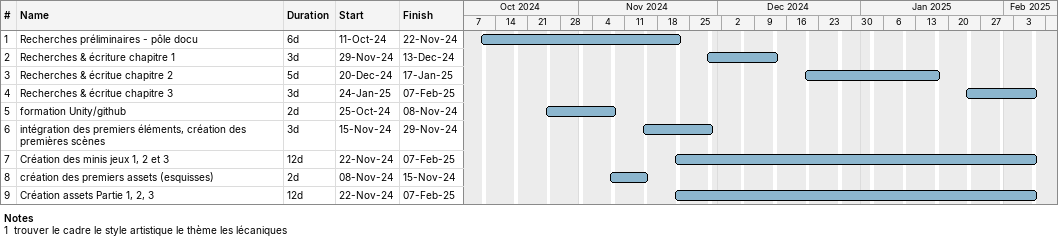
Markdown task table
| ID | Task | Duration | Start | Finish |
|---|---|---|---|---|
| 1 | Recherches préliminaires - pôle docu | 6d | 2024-10-11 | 2024-11-22 |
| 2 | Recherches & écriture chapitre 1 | 3d | 2024-11-29 | 2024-12-13 |
| 3 | Recherches & écritue chapitre 2 | 5d | 2024-12-20 | 2025-01-17 |
| 4 | Recherches & écritue chapitre 3 | 3d | 2025-01-24 | 2025-02-07 |
| 5 | formation Unity/github | 2d | 2024-10-25 | 2024-11-08 |
| 6 | intégration des premiers éléments, création des premières scènes | 3d | 2024-11-15 | 2024-11-29 |
| 7 | Création des minis jeux 1, 2 et 3 | 12d | 2024-11-22 | 2025-02-07 |
| 8 | création des premiers assets (esquisses) | 2d | 2024-11-08 | 2024-11-15 |
| 9 | Création assets Partie 1, 2, 3 | 12d | 2024-11-22 | 2025-02-07 |

Notes
- 1: trouver le cadre le style artistique le thème les lécaniques
